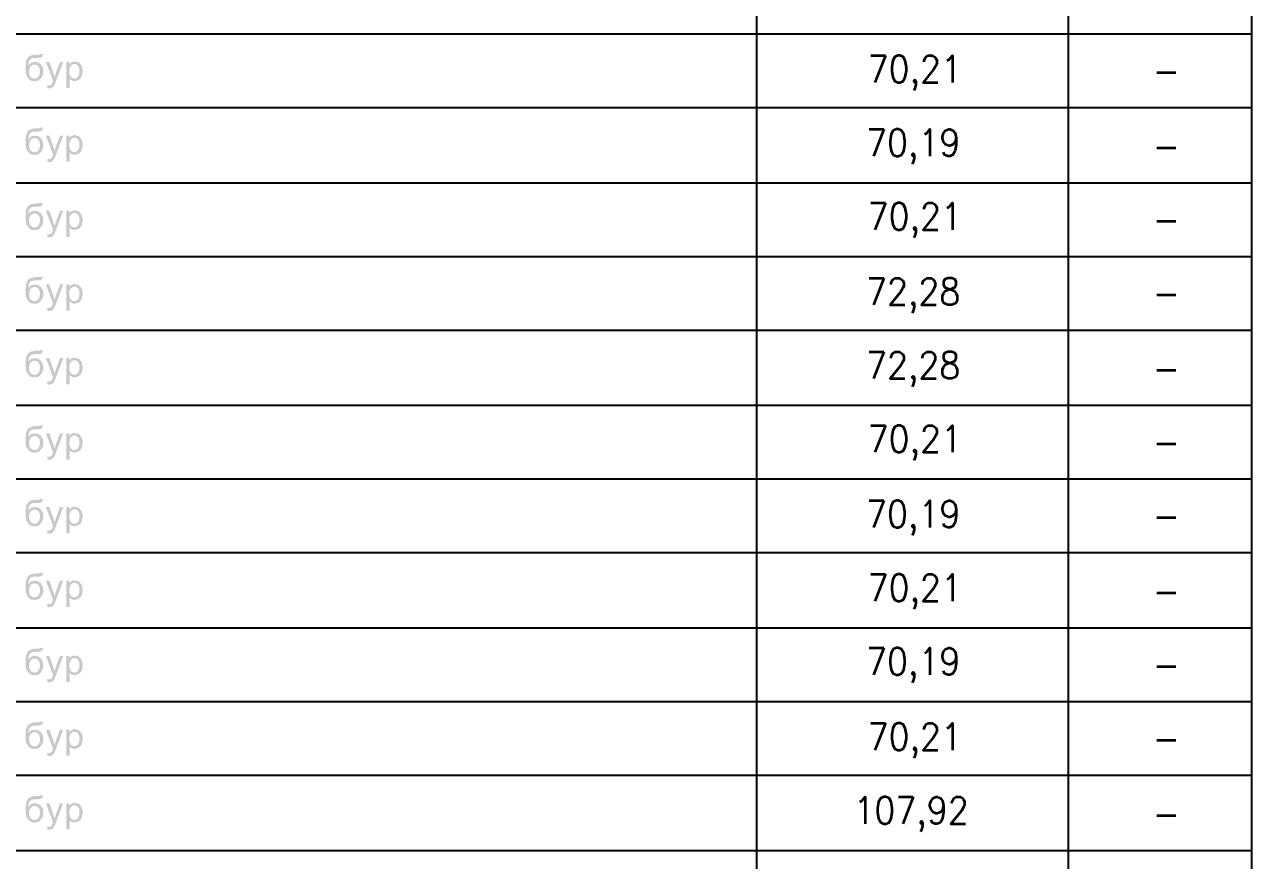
# Model space of a CAD drawing. Header units: millimetres. Extents: x 0 to 420, y 0 to 297.
# Drawn here: x 44.53 to 77.68, y 181.38 to 203.96 of the extents above; entities that cross this region are included whole.
import ezdxf

# ---------------------------------------------------------------- set-up
doc = ezdxf.new("R2010")
doc.units = ezdxf.units.MM
doc.layers.get('0').update_dxf_attribs({"linetype": 'CONTINUOUS'})
doc.styles.get("Standard").update_dxf_attribs({"font": 'STANDARD'})

msp = doc.modelspace()

# ---------------------------------------------------------------- hatches: boundary and pattern name
at = {"true_color": 0x0000fb}
h = msp.add_hatch(color=0, dxfattribs=at)
h.paths.add_polyline_path([(44.951554, 203.161745), (45.028173, 203.161194), (45.005022, 203.088984), (44.959822, 203.063077), (44.918757, 203.058874), (44.851233, 203.057565), (44.760765, 203.05226), (44.70461, 203.036619), (44.648386, 202.969922), (44.629093, 202.853064), (44.705712, 202.925825), (44.804931, 202.950078), (44.897122, 202.932715), (44.971949, 202.880625), (45.021559, 202.799183), (45.038095, 202.693763), (45.029551, 202.611908), (45.004471, 202.546589), (44.925647, 202.457843), (44.87149, 202.434278), (44.801624, 202.426424), (44.720182, 202.436759), (44.65941, 202.467765), (44.58224, 202.574701), (44.561914, 202.664066), (44.55523, 202.801801), (44.572249, 202.971369), (44.623581, 203.075204), (44.710811, 203.128052), (44.835248, 203.14576), (44.904701, 203.146311), (44.93612, 203.148516)], flags=0)
h.paths.add_polyline_path([(44.947144, 202.695968), (44.937636, 202.768591), (44.909111, 202.827157), (44.863566, 202.865604), (44.802726, 202.87842), (44.738578, 202.864847), (44.691381, 202.824401), (44.661891, 202.76108), (44.652244, 202.679983), (44.662993, 202.60109), (44.695239, 202.543281), (44.743539, 202.508072), (44.802175, 202.496428), (44.860535, 202.510071), (44.906906, 202.550998), (44.936947, 202.614595)], flags=0)
for points in [[(45.150799, 202.240664), (45.141428, 202.322244), (45.191038, 202.314527), (45.236789, 202.324449), (45.265452, 202.350907), (45.276269, 202.37392), (45.292461, 202.415951), (45.300178, 202.436897), (45.105599, 202.950078), (45.199306, 202.950078), (45.305691, 202.653524), (45.342622, 202.535013), (45.378451, 202.651871), (45.488143, 202.950078), (45.574684, 202.950078), (45.380105, 202.42918), (45.352062, 202.358004), (45.331046, 202.312873), (45.27813, 202.250035), (45.207023, 202.230191)], [(45.150799, 200.250997), (45.141428, 200.332577), (45.191038, 200.32486), (45.236789, 200.334782), (45.265452, 200.361241), (45.276269, 200.384254), (45.292461, 200.426284), (45.300178, 200.44723), (45.105599, 200.960412), (45.199306, 200.960412), (45.305691, 200.663858), (45.342622, 200.545346), (45.378451, 200.662204), (45.488143, 200.960412), (45.574684, 200.960412), (45.380105, 200.439513), (45.352062, 200.368337), (45.331046, 200.323207), (45.27813, 200.260368), (45.207023, 200.240524)], [(45.150799, 198.218997), (45.141428, 198.300577), (45.191038, 198.29286), (45.236789, 198.302782), (45.265452, 198.329241), (45.276269, 198.352254), (45.292461, 198.394284), (45.300178, 198.41523), (45.105599, 198.928412), (45.199306, 198.928412), (45.305691, 198.631858), (45.342622, 198.513346), (45.378451, 198.630204), (45.488143, 198.928412), (45.574684, 198.928412), (45.380105, 198.407513), (45.352062, 198.336337), (45.331046, 198.291207), (45.27813, 198.228368), (45.207023, 198.208524)], [(45.150799, 196.229331), (45.141428, 196.310911), (45.191038, 196.303194), (45.236789, 196.313116), (45.265452, 196.339574), (45.276269, 196.362587), (45.292461, 196.404617), (45.300178, 196.425563), (45.105599, 196.938745), (45.199306, 196.938745), (45.305691, 196.642191), (45.342622, 196.52368), (45.378451, 196.640537), (45.488143, 196.938745), (45.574684, 196.938745), (45.380105, 196.417846), (45.352062, 196.346671), (45.331046, 196.30154), (45.27813, 196.238701), (45.207023, 196.218858)], [(45.150799, 194.239664), (45.141428, 194.321244), (45.191038, 194.313527), (45.236789, 194.323449), (45.265452, 194.349907), (45.276269, 194.37292), (45.292461, 194.414951), (45.300178, 194.435897), (45.105599, 194.949078), (45.199306, 194.949078), (45.305691, 194.652524), (45.342622, 194.534013), (45.378451, 194.650871), (45.488143, 194.949078), (45.574684, 194.949078), (45.380105, 194.42818), (45.352062, 194.357004), (45.331046, 194.311873), (45.27813, 194.249035), (45.207023, 194.229191)], [(45.150799, 192.207664), (45.141428, 192.289244), (45.191038, 192.281527), (45.236789, 192.291449), (45.265452, 192.317907), (45.276269, 192.34092), (45.292461, 192.382951), (45.300178, 192.403897), (45.105599, 192.917078), (45.199306, 192.917078), (45.305691, 192.620524), (45.342622, 192.502013), (45.378451, 192.618871), (45.488143, 192.917078), (45.574684, 192.917078), (45.380105, 192.39618), (45.352062, 192.325004), (45.331046, 192.279873), (45.27813, 192.217035), (45.207023, 192.197191)], [(45.150799, 190.217998), (45.141428, 190.299577), (45.191038, 190.29186), (45.236789, 190.301782), (45.265452, 190.328241), (45.276269, 190.351254), (45.292461, 190.393284), (45.300178, 190.41423), (45.105599, 190.927412), (45.199306, 190.927412), (45.305691, 190.630858), (45.342622, 190.512346), (45.378451, 190.629204), (45.488143, 190.927412), (45.574684, 190.927412), (45.380105, 190.406513), (45.352062, 190.335337), (45.331046, 190.290207), (45.27813, 190.227368), (45.207023, 190.207524)], [(45.150799, 188.228331), (45.141428, 188.309911), (45.191038, 188.302194), (45.236789, 188.312116), (45.265452, 188.338574), (45.276269, 188.361587), (45.292461, 188.403617), (45.300178, 188.424563), (45.105599, 188.937745), (45.199306, 188.937745), (45.305691, 188.641191), (45.342622, 188.52268), (45.378451, 188.639537), (45.488143, 188.937745), (45.574684, 188.937745), (45.380105, 188.416846), (45.352062, 188.345671), (45.331046, 188.30054), (45.27813, 188.237702), (45.207023, 188.217858)], [(45.150799, 186.196331), (45.141428, 186.277911), (45.191038, 186.270194), (45.236789, 186.280116), (45.265452, 186.306574), (45.276269, 186.329587), (45.292461, 186.371617), (45.300178, 186.392563), (45.105599, 186.905745), (45.199306, 186.905745), (45.305691, 186.609191), (45.342622, 186.49068), (45.378451, 186.607537), (45.488143, 186.905745), (45.574684, 186.905745), (45.380105, 186.384846), (45.352062, 186.313671), (45.331046, 186.26854), (45.27813, 186.205702), (45.207023, 186.185858)], [(45.150799, 184.206664), (45.141428, 184.288244), (45.191038, 184.280527), (45.236789, 184.290449), (45.265452, 184.316907), (45.276269, 184.33992), (45.292461, 184.381951), (45.300178, 184.402897), (45.105599, 184.916078), (45.199306, 184.916078), (45.305691, 184.619524), (45.342622, 184.501013), (45.378451, 184.617871), (45.488143, 184.916078), (45.574684, 184.916078), (45.380105, 184.39518), (45.352062, 184.324004), (45.331046, 184.278873), (45.27813, 184.216035), (45.207023, 184.196191)], [(45.150799, 182.216998), (45.141428, 182.298577), (45.191038, 182.29086), (45.236789, 182.300782), (45.265452, 182.327241), (45.276269, 182.350254), (45.292461, 182.392284), (45.300178, 182.41323), (45.105599, 182.926412), (45.199306, 182.926412), (45.305691, 182.629858), (45.342622, 182.511346), (45.378451, 182.628204), (45.488143, 182.926412), (45.574684, 182.926412), (45.380105, 182.405513), (45.352062, 182.334337), (45.331046, 182.289207), (45.27813, 182.226368), (45.207023, 182.206524)]]:
    msp.add_hatch(color=0, dxfattribs=at).paths.add_polyline_path(points, flags=0)
h = msp.add_hatch(color=0, dxfattribs=at)
h.paths.add_polyline_path([(45.65944, 202.241767), (45.65944, 202.950078), (45.738815, 202.950078), (45.738815, 202.883932), (45.801654, 202.94181), (45.887092, 202.961654), (46.002847, 202.92803), (46.078364, 202.832669), (46.104271, 202.698173), (46.076159, 202.55651), (46.041501, 202.500838), (45.994028, 202.460048), (45.881029, 202.426424), (45.802756, 202.444614), (45.746532, 202.490916), (45.746532, 202.241767)], flags=0)
h.paths.add_polyline_path([(45.738264, 202.691007), (45.748186, 202.604949), (45.777951, 202.544935), (45.822118, 202.509726), (45.874965, 202.498082), (45.928709, 202.510139), (45.974184, 202.546589), (46.00519, 202.609014), (46.015525, 202.698724), (46.005328, 202.783956), (45.975287, 202.844796), (45.930983, 202.881521), (45.878824, 202.893854), (45.826665, 202.880763), (45.780708, 202.84204), (45.748737, 202.778306)], flags=0)
h = msp.add_hatch(color=0, dxfattribs=at)
h.paths.add_polyline_path([(44.951554, 201.172078), (45.028173, 201.171527), (45.005022, 201.099318), (44.959822, 201.073411), (44.918757, 201.069208), (44.851233, 201.067899), (44.760765, 201.062593), (44.70461, 201.046952), (44.648386, 200.980255), (44.629093, 200.863398), (44.705712, 200.936158), (44.804931, 200.960412), (44.897122, 200.943048), (44.971949, 200.890958), (45.021559, 200.809516), (45.038095, 200.704096), (45.029551, 200.622241), (45.004471, 200.556922), (44.925647, 200.468176), (44.87149, 200.444612), (44.801624, 200.436757), (44.720182, 200.447092), (44.65941, 200.478098), (44.58224, 200.585034), (44.561914, 200.6744), (44.55523, 200.812135), (44.572249, 200.981702), (44.623581, 201.085537), (44.710811, 201.138385), (44.835248, 201.156093), (44.904701, 201.156644), (44.93612, 201.158849)], flags=0)
h.paths.add_polyline_path([(44.947144, 200.706301), (44.937636, 200.778924), (44.909111, 200.837491), (44.863566, 200.875938), (44.802726, 200.888754), (44.738578, 200.87518), (44.691381, 200.834734), (44.661891, 200.771414), (44.652244, 200.690316), (44.662993, 200.611423), (44.695239, 200.553615), (44.743539, 200.518406), (44.802175, 200.506761), (44.860535, 200.520404), (44.906906, 200.561332), (44.936947, 200.624928)], flags=0)
h = msp.add_hatch(color=0, dxfattribs=at)
h.paths.add_polyline_path([(45.65944, 200.2521), (45.65944, 200.960412), (45.738815, 200.960412), (45.738815, 200.894266), (45.801654, 200.952143), (45.887092, 200.971987), (46.002847, 200.938363), (46.078364, 200.843003), (46.104271, 200.708506), (46.076159, 200.566844), (46.041501, 200.511171), (45.994028, 200.470381), (45.881029, 200.436757), (45.802756, 200.454947), (45.746532, 200.501249), (45.746532, 200.2521)], flags=0)
h.paths.add_polyline_path([(45.738264, 200.70134), (45.748186, 200.615282), (45.777951, 200.555268), (45.822118, 200.520059), (45.874965, 200.508415), (45.928709, 200.520473), (45.974184, 200.556922), (46.00519, 200.619347), (46.015525, 200.709057), (46.005328, 200.794289), (45.975287, 200.855129), (45.930983, 200.891854), (45.878824, 200.904188), (45.826665, 200.891096), (45.780708, 200.852373), (45.748737, 200.788639)], flags=0)
h = msp.add_hatch(color=0, dxfattribs=at)
h.paths.add_polyline_path([(44.951554, 199.140078), (45.028173, 199.139527), (45.005022, 199.067318), (44.959822, 199.041411), (44.918757, 199.037208), (44.851233, 199.035899), (44.760765, 199.030593), (44.70461, 199.014952), (44.648386, 198.948255), (44.629093, 198.831398), (44.705712, 198.904158), (44.804931, 198.928412), (44.897122, 198.911048), (44.971949, 198.858958), (45.021559, 198.777516), (45.038095, 198.672096), (45.029551, 198.590241), (45.004471, 198.524922), (44.925647, 198.436176), (44.87149, 198.412612), (44.801624, 198.404757), (44.720182, 198.415092), (44.65941, 198.446098), (44.58224, 198.553034), (44.561914, 198.6424), (44.55523, 198.780135), (44.572249, 198.949702), (44.623581, 199.053537), (44.710811, 199.106385), (44.835248, 199.124093), (44.904701, 199.124644), (44.93612, 199.126849)], flags=0)
h.paths.add_polyline_path([(44.947144, 198.674301), (44.937636, 198.746924), (44.909111, 198.805491), (44.863566, 198.843938), (44.802726, 198.856754), (44.738578, 198.84318), (44.691381, 198.802734), (44.661891, 198.739414), (44.652244, 198.658316), (44.662993, 198.579423), (44.695239, 198.521615), (44.743539, 198.486406), (44.802175, 198.474761), (44.860535, 198.488404), (44.906906, 198.529332), (44.936947, 198.592928)], flags=0)
h = msp.add_hatch(color=0, dxfattribs=at)
h.paths.add_polyline_path([(45.65944, 198.2201), (45.65944, 198.928412), (45.738815, 198.928412), (45.738815, 198.862266), (45.801654, 198.920143), (45.887092, 198.939987), (46.002847, 198.906363), (46.078364, 198.811003), (46.104271, 198.676506), (46.076159, 198.534844), (46.041501, 198.479171), (45.994028, 198.438381), (45.881029, 198.404757), (45.802756, 198.422947), (45.746532, 198.469249), (45.746532, 198.2201)], flags=0)
h.paths.add_polyline_path([(45.738264, 198.66934), (45.748186, 198.583282), (45.777951, 198.523268), (45.822118, 198.488059), (45.874965, 198.476415), (45.928709, 198.488473), (45.974184, 198.524922), (46.00519, 198.587347), (46.015525, 198.677057), (46.005328, 198.762289), (45.975287, 198.823129), (45.930983, 198.859854), (45.878824, 198.872188), (45.826665, 198.859096), (45.780708, 198.820373), (45.748737, 198.756639)], flags=0)
h = msp.add_hatch(color=0, dxfattribs=at)
h.paths.add_polyline_path([(44.951554, 197.150412), (45.028173, 197.14986), (45.005022, 197.077651), (44.959822, 197.051744), (44.918757, 197.047541), (44.851233, 197.046232), (44.760765, 197.040926), (44.70461, 197.025286), (44.648386, 196.958589), (44.629093, 196.841731), (44.705712, 196.914491), (44.804931, 196.938745), (44.897122, 196.921382), (44.971949, 196.869292), (45.021559, 196.78785), (45.038095, 196.68243), (45.029551, 196.600574), (45.004471, 196.535255), (44.925647, 196.44651), (44.87149, 196.422945), (44.801624, 196.41509), (44.720182, 196.425426), (44.65941, 196.456432), (44.58224, 196.563367), (44.561914, 196.652733), (44.55523, 196.790468), (44.572249, 196.960036), (44.623581, 197.063871), (44.710811, 197.116719), (44.835248, 197.134426), (44.904701, 197.134978), (44.93612, 197.137182)], flags=0)
h.paths.add_polyline_path([(44.947144, 196.684635), (44.937636, 196.757257), (44.909111, 196.815824), (44.863566, 196.854271), (44.802726, 196.867087), (44.738578, 196.853513), (44.691381, 196.813068), (44.661891, 196.749747), (44.652244, 196.668649), (44.662993, 196.589757), (44.695239, 196.531948), (44.743539, 196.496739), (44.802175, 196.485095), (44.860535, 196.498737), (44.906906, 196.539665), (44.936947, 196.603261)], flags=0)
h = msp.add_hatch(color=0, dxfattribs=at)
h.paths.add_polyline_path([(45.65944, 196.230433), (45.65944, 196.938745), (45.738815, 196.938745), (45.738815, 196.872599), (45.801654, 196.930477), (45.887092, 196.95032), (46.002847, 196.916696), (46.078364, 196.821336), (46.104271, 196.686839), (46.076159, 196.545177), (46.041501, 196.489504), (45.994028, 196.448714), (45.881029, 196.41509), (45.802756, 196.43328), (45.746532, 196.479583), (45.746532, 196.230433)], flags=0)
h.paths.add_polyline_path([(45.738264, 196.679674), (45.748186, 196.593615), (45.777951, 196.533602), (45.822118, 196.498393), (45.874965, 196.486748), (45.928709, 196.498806), (45.974184, 196.535255), (46.00519, 196.59768), (46.015525, 196.687391), (46.005328, 196.772622), (45.975287, 196.833463), (45.930983, 196.870187), (45.878824, 196.882521), (45.826665, 196.86943), (45.780708, 196.830707), (45.748737, 196.766972)], flags=0)
h = msp.add_hatch(color=0, dxfattribs=at)
h.paths.add_polyline_path([(44.951554, 195.160745), (45.028173, 195.160194), (45.005022, 195.087984), (44.959822, 195.062077), (44.918757, 195.057874), (44.851233, 195.056565), (44.760765, 195.05126), (44.70461, 195.035619), (44.648386, 194.968922), (44.629093, 194.852064), (44.705712, 194.924825), (44.804931, 194.949078), (44.897122, 194.931715), (44.971949, 194.879625), (45.021559, 194.798183), (45.038095, 194.692763), (45.029551, 194.610908), (45.004471, 194.545589), (44.925647, 194.456843), (44.87149, 194.433279), (44.801624, 194.425424), (44.720182, 194.435759), (44.65941, 194.466765), (44.58224, 194.573701), (44.561914, 194.663066), (44.55523, 194.800801), (44.572249, 194.970369), (44.623581, 195.074204), (44.710811, 195.127052), (44.835248, 195.14476), (44.904701, 195.145311), (44.93612, 195.147516)], flags=0)
h.paths.add_polyline_path([(44.947144, 194.694968), (44.937636, 194.767591), (44.909111, 194.826157), (44.863566, 194.864604), (44.802726, 194.87742), (44.738578, 194.863847), (44.691381, 194.823401), (44.661891, 194.76008), (44.652244, 194.678983), (44.662993, 194.60009), (44.695239, 194.542281), (44.743539, 194.507072), (44.802175, 194.495428), (44.860535, 194.509071), (44.906906, 194.549998), (44.936947, 194.613595)], flags=0)
h = msp.add_hatch(color=0, dxfattribs=at)
h.paths.add_polyline_path([(45.65944, 194.240767), (45.65944, 194.949078), (45.738815, 194.949078), (45.738815, 194.882932), (45.801654, 194.94081), (45.887092, 194.960654), (46.002847, 194.92703), (46.078364, 194.831669), (46.104271, 194.697173), (46.076159, 194.555511), (46.041501, 194.499838), (45.994028, 194.459048), (45.881029, 194.425424), (45.802756, 194.443614), (45.746532, 194.489916), (45.746532, 194.240767)], flags=0)
h.paths.add_polyline_path([(45.738264, 194.690007), (45.748186, 194.603949), (45.777951, 194.543935), (45.822118, 194.508726), (45.874965, 194.497082), (45.928709, 194.50914), (45.974184, 194.545589), (46.00519, 194.608014), (46.015525, 194.697724), (46.005328, 194.782956), (45.975287, 194.843796), (45.930983, 194.880521), (45.878824, 194.892854), (45.826665, 194.879763), (45.780708, 194.84104), (45.748737, 194.777306)], flags=0)
h = msp.add_hatch(color=0, dxfattribs=at)
h.paths.add_polyline_path([(44.951554, 193.128745), (45.028173, 193.128194), (45.005022, 193.055984), (44.959822, 193.030077), (44.918757, 193.025874), (44.851233, 193.024565), (44.760765, 193.01926), (44.70461, 193.003619), (44.648386, 192.936922), (44.629093, 192.820064), (44.705712, 192.892825), (44.804931, 192.917078), (44.897122, 192.899715), (44.971949, 192.847625), (45.021559, 192.766183), (45.038095, 192.660763), (45.029551, 192.578908), (45.004471, 192.513589), (44.925647, 192.424843), (44.87149, 192.401279), (44.801624, 192.393424), (44.720182, 192.403759), (44.65941, 192.434765), (44.58224, 192.541701), (44.561914, 192.631066), (44.55523, 192.768801), (44.572249, 192.938369), (44.623581, 193.042204), (44.710811, 193.095052), (44.835248, 193.11276), (44.904701, 193.113311), (44.93612, 193.115516)], flags=0)
h.paths.add_polyline_path([(44.947144, 192.662968), (44.937636, 192.735591), (44.909111, 192.794157), (44.863566, 192.832604), (44.802726, 192.84542), (44.738578, 192.831847), (44.691381, 192.791401), (44.661891, 192.72808), (44.652244, 192.646983), (44.662993, 192.56809), (44.695239, 192.510281), (44.743539, 192.475072), (44.802175, 192.463428), (44.860535, 192.477071), (44.906906, 192.517998), (44.936947, 192.581595)], flags=0)
h = msp.add_hatch(color=0, dxfattribs=at)
h.paths.add_polyline_path([(45.65944, 192.208767), (45.65944, 192.917078), (45.738815, 192.917078), (45.738815, 192.850932), (45.801654, 192.90881), (45.887092, 192.928654), (46.002847, 192.89503), (46.078364, 192.799669), (46.104271, 192.665173), (46.076159, 192.523511), (46.041501, 192.467838), (45.994028, 192.427048), (45.881029, 192.393424), (45.802756, 192.411614), (45.746532, 192.457916), (45.746532, 192.208767)], flags=0)
h.paths.add_polyline_path([(45.738264, 192.658007), (45.748186, 192.571949), (45.777951, 192.511935), (45.822118, 192.476726), (45.874965, 192.465082), (45.928709, 192.47714), (45.974184, 192.513589), (46.00519, 192.576014), (46.015525, 192.665724), (46.005328, 192.750956), (45.975287, 192.811796), (45.930983, 192.848521), (45.878824, 192.860854), (45.826665, 192.847763), (45.780708, 192.80904), (45.748737, 192.745306)], flags=0)
h = msp.add_hatch(color=0, dxfattribs=at)
h.paths.add_polyline_path([(44.951554, 191.139078), (45.028173, 191.138527), (45.005022, 191.066318), (44.959822, 191.040411), (44.918757, 191.036208), (44.851233, 191.034899), (44.760765, 191.029593), (44.70461, 191.013952), (44.648386, 190.947255), (44.629093, 190.830398), (44.705712, 190.903158), (44.804931, 190.927412), (44.897122, 190.910048), (44.971949, 190.857958), (45.021559, 190.776516), (45.038095, 190.671096), (45.029551, 190.589241), (45.004471, 190.523922), (44.925647, 190.435176), (44.87149, 190.411612), (44.801624, 190.403757), (44.720182, 190.414092), (44.65941, 190.445098), (44.58224, 190.552034), (44.561914, 190.6414), (44.55523, 190.779135), (44.572249, 190.948702), (44.623581, 191.052537), (44.710811, 191.105385), (44.835248, 191.123093), (44.904701, 191.123644), (44.93612, 191.125849)], flags=0)
h.paths.add_polyline_path([(44.947144, 190.673301), (44.937636, 190.745924), (44.909111, 190.804491), (44.863566, 190.842938), (44.802726, 190.855754), (44.738578, 190.84218), (44.691381, 190.801734), (44.661891, 190.738414), (44.652244, 190.657316), (44.662993, 190.578423), (44.695239, 190.520615), (44.743539, 190.485406), (44.802175, 190.473761), (44.860535, 190.487404), (44.906906, 190.528332), (44.936947, 190.591928)], flags=0)
h = msp.add_hatch(color=0, dxfattribs=at)
h.paths.add_polyline_path([(45.65944, 190.2191), (45.65944, 190.927412), (45.738815, 190.927412), (45.738815, 190.861266), (45.801654, 190.919143), (45.887092, 190.938987), (46.002847, 190.905363), (46.078364, 190.810003), (46.104271, 190.675506), (46.076159, 190.533844), (46.041501, 190.478171), (45.994028, 190.437381), (45.881029, 190.403757), (45.802756, 190.421947), (45.746532, 190.468249), (45.746532, 190.2191)], flags=0)
h.paths.add_polyline_path([(45.738264, 190.66834), (45.748186, 190.582282), (45.777951, 190.522268), (45.822118, 190.487059), (45.874965, 190.475415), (45.928709, 190.487473), (45.974184, 190.523922), (46.00519, 190.586347), (46.015525, 190.676057), (46.005328, 190.761289), (45.975287, 190.822129), (45.930983, 190.858854), (45.878824, 190.871188), (45.826665, 190.858096), (45.780708, 190.819373), (45.748737, 190.755639)], flags=0)
h = msp.add_hatch(color=0, dxfattribs=at)
h.paths.add_polyline_path([(44.951554, 189.149412), (45.028173, 189.14886), (45.005022, 189.076651), (44.959822, 189.050744), (44.918757, 189.046541), (44.851233, 189.045232), (44.760765, 189.039926), (44.70461, 189.024286), (44.648386, 188.957589), (44.629093, 188.840731), (44.705712, 188.913491), (44.804931, 188.937745), (44.897122, 188.920382), (44.971949, 188.868292), (45.021559, 188.78685), (45.038095, 188.68143), (45.029551, 188.599574), (45.004471, 188.534255), (44.925647, 188.44551), (44.87149, 188.421945), (44.801624, 188.41409), (44.720182, 188.424426), (44.65941, 188.455432), (44.58224, 188.562367), (44.561914, 188.651733), (44.55523, 188.789468), (44.572249, 188.959036), (44.623581, 189.062871), (44.710811, 189.115719), (44.835248, 189.133426), (44.904701, 189.133978), (44.93612, 189.136182)], flags=0)
h.paths.add_polyline_path([(44.947144, 188.683635), (44.937636, 188.756257), (44.909111, 188.814824), (44.863566, 188.853271), (44.802726, 188.866087), (44.738578, 188.852513), (44.691381, 188.812068), (44.661891, 188.748747), (44.652244, 188.667649), (44.662993, 188.588757), (44.695239, 188.530948), (44.743539, 188.495739), (44.802175, 188.484095), (44.860535, 188.497737), (44.906906, 188.538665), (44.936947, 188.602262)], flags=0)
h = msp.add_hatch(color=0, dxfattribs=at)
h.paths.add_polyline_path([(45.65944, 188.229433), (45.65944, 188.937745), (45.738815, 188.937745), (45.738815, 188.871599), (45.801654, 188.929477), (45.887092, 188.94932), (46.002847, 188.915696), (46.078364, 188.820336), (46.104271, 188.68584), (46.076159, 188.544177), (46.041501, 188.488504), (45.994028, 188.447715), (45.881029, 188.41409), (45.802756, 188.43228), (45.746532, 188.478583), (45.746532, 188.229433)], flags=0)
h.paths.add_polyline_path([(45.738264, 188.678674), (45.748186, 188.592615), (45.777951, 188.532602), (45.822118, 188.497393), (45.874965, 188.485748), (45.928709, 188.497806), (45.974184, 188.534255), (46.00519, 188.59668), (46.015525, 188.686391), (46.005328, 188.771622), (45.975287, 188.832463), (45.930983, 188.869188), (45.878824, 188.881521), (45.826665, 188.86843), (45.780708, 188.829707), (45.748737, 188.765972)], flags=0)
h = msp.add_hatch(color=0, dxfattribs=at)
h.paths.add_polyline_path([(44.951554, 187.117412), (45.028173, 187.11686), (45.005022, 187.044651), (44.959822, 187.018744), (44.918757, 187.014541), (44.851233, 187.013232), (44.760765, 187.007926), (44.70461, 186.992286), (44.648386, 186.925589), (44.629093, 186.808731), (44.705712, 186.881491), (44.804931, 186.905745), (44.897122, 186.888382), (44.971949, 186.836292), (45.021559, 186.75485), (45.038095, 186.64943), (45.029551, 186.567574), (45.004471, 186.502255), (44.925647, 186.41351), (44.87149, 186.389945), (44.801624, 186.38209), (44.720182, 186.392426), (44.65941, 186.423432), (44.58224, 186.530367), (44.561914, 186.619733), (44.55523, 186.757468), (44.572249, 186.927036), (44.623581, 187.030871), (44.710811, 187.083719), (44.835248, 187.101426), (44.904701, 187.101978), (44.93612, 187.104182)], flags=0)
h.paths.add_polyline_path([(44.947144, 186.651635), (44.937636, 186.724257), (44.909111, 186.782824), (44.863566, 186.821271), (44.802726, 186.834087), (44.738578, 186.820513), (44.691381, 186.780068), (44.661891, 186.716747), (44.652244, 186.635649), (44.662993, 186.556757), (44.695239, 186.498948), (44.743539, 186.463739), (44.802175, 186.452095), (44.860535, 186.465737), (44.906906, 186.506665), (44.936947, 186.570262)], flags=0)
h = msp.add_hatch(color=0, dxfattribs=at)
h.paths.add_polyline_path([(45.65944, 186.197433), (45.65944, 186.905745), (45.738815, 186.905745), (45.738815, 186.839599), (45.801654, 186.897477), (45.887092, 186.91732), (46.002847, 186.883696), (46.078364, 186.788336), (46.104271, 186.65384), (46.076159, 186.512177), (46.041501, 186.456504), (45.994028, 186.415715), (45.881029, 186.38209), (45.802756, 186.400281), (45.746532, 186.446583), (45.746532, 186.197433)], flags=0)
h.paths.add_polyline_path([(45.738264, 186.646674), (45.748186, 186.560615), (45.777951, 186.500602), (45.822118, 186.465393), (45.874965, 186.453748), (45.928709, 186.465806), (45.974184, 186.502255), (46.00519, 186.56468), (46.015525, 186.654391), (46.005328, 186.739622), (45.975287, 186.800463), (45.930983, 186.837188), (45.878824, 186.849521), (45.826665, 186.83643), (45.780708, 186.797707), (45.748737, 186.733972)], flags=0)
h = msp.add_hatch(color=0, dxfattribs=at)
h.paths.add_polyline_path([(44.951554, 185.127745), (45.028173, 185.127194), (45.005022, 185.054985), (44.959822, 185.029077), (44.918757, 185.024874), (44.851233, 185.023565), (44.760765, 185.01826), (44.70461, 185.002619), (44.648386, 184.935922), (44.629093, 184.819064), (44.705712, 184.891825), (44.804931, 184.916078), (44.897122, 184.898715), (44.971949, 184.846625), (45.021559, 184.765183), (45.038095, 184.659763), (45.029551, 184.577908), (45.004471, 184.512589), (44.925647, 184.423843), (44.87149, 184.400279), (44.801624, 184.392424), (44.720182, 184.402759), (44.65941, 184.433765), (44.58224, 184.540701), (44.561914, 184.630066), (44.55523, 184.767801), (44.572249, 184.937369), (44.623581, 185.041204), (44.710811, 185.094052), (44.835248, 185.11176), (44.904701, 185.112311), (44.93612, 185.114516)], flags=0)
h.paths.add_polyline_path([(44.947144, 184.661968), (44.937636, 184.734591), (44.909111, 184.793157), (44.863566, 184.831605), (44.802726, 184.84442), (44.738578, 184.830847), (44.691381, 184.790401), (44.661891, 184.72708), (44.652244, 184.645983), (44.662993, 184.56709), (44.695239, 184.509281), (44.743539, 184.474073), (44.802175, 184.462428), (44.860535, 184.476071), (44.906906, 184.516998), (44.936947, 184.580595)], flags=0)
h = msp.add_hatch(color=0, dxfattribs=at)
h.paths.add_polyline_path([(45.65944, 184.207767), (45.65944, 184.916078), (45.738815, 184.916078), (45.738815, 184.849932), (45.801654, 184.90781), (45.887092, 184.927654), (46.002847, 184.89403), (46.078364, 184.798669), (46.104271, 184.664173), (46.076159, 184.522511), (46.041501, 184.466838), (45.994028, 184.426048), (45.881029, 184.392424), (45.802756, 184.410614), (45.746532, 184.456916), (45.746532, 184.207767)], flags=0)
h.paths.add_polyline_path([(45.738264, 184.657007), (45.748186, 184.570949), (45.777951, 184.510935), (45.822118, 184.475726), (45.874965, 184.464082), (45.928709, 184.47614), (45.974184, 184.512589), (46.00519, 184.575014), (46.015525, 184.664724), (46.005328, 184.749956), (45.975287, 184.810796), (45.930983, 184.847521), (45.878824, 184.859854), (45.826665, 184.846763), (45.780708, 184.80804), (45.748737, 184.744306)], flags=0)
h = msp.add_hatch(color=0, dxfattribs=at)
h.paths.add_polyline_path([(44.951554, 183.138078), (45.028173, 183.137527), (45.005022, 183.065318), (44.959822, 183.039411), (44.918757, 183.035208), (44.851233, 183.033899), (44.760765, 183.028593), (44.70461, 183.012952), (44.648386, 182.946255), (44.629093, 182.829398), (44.705712, 182.902158), (44.804931, 182.926412), (44.897122, 182.909048), (44.971949, 182.856958), (45.021559, 182.775516), (45.038095, 182.670096), (45.029551, 182.588241), (45.004471, 182.522922), (44.925647, 182.434176), (44.87149, 182.410612), (44.801624, 182.402757), (44.720182, 182.413092), (44.65941, 182.444098), (44.58224, 182.551034), (44.561914, 182.6404), (44.55523, 182.778135), (44.572249, 182.947702), (44.623581, 183.051537), (44.710811, 183.104385), (44.835248, 183.122093), (44.904701, 183.122644), (44.93612, 183.124849)], flags=0)
h.paths.add_polyline_path([(44.947144, 182.672301), (44.937636, 182.744924), (44.909111, 182.803491), (44.863566, 182.841938), (44.802726, 182.854754), (44.738578, 182.84118), (44.691381, 182.800735), (44.661891, 182.737414), (44.652244, 182.656316), (44.662993, 182.577423), (44.695239, 182.519615), (44.743539, 182.484406), (44.802175, 182.472761), (44.860535, 182.486404), (44.906906, 182.527332), (44.936947, 182.590928)], flags=0)
h = msp.add_hatch(color=0, dxfattribs=at)
h.paths.add_polyline_path([(45.65944, 182.2181), (45.65944, 182.926412), (45.738815, 182.926412), (45.738815, 182.860266), (45.801654, 182.918143), (45.887092, 182.937987), (46.002847, 182.904363), (46.078364, 182.809003), (46.104271, 182.674506), (46.076159, 182.532844), (46.041501, 182.477171), (45.994028, 182.436381), (45.881029, 182.402757), (45.802756, 182.420947), (45.746532, 182.467249), (45.746532, 182.2181)], flags=0)
h.paths.add_polyline_path([(45.738264, 182.66734), (45.748186, 182.581282), (45.777951, 182.521268), (45.822118, 182.486059), (45.874965, 182.474415), (45.928709, 182.486473), (45.974184, 182.522922), (46.00519, 182.585347), (46.015525, 182.675057), (46.005328, 182.760289), (45.975287, 182.821129), (45.930983, 182.857854), (45.878824, 182.870188), (45.826665, 182.857096), (45.780708, 182.818373), (45.748737, 182.754639)], flags=0)

# ---------------------------------------------------------------- linework, layer by layer
at = {"color": 0, "true_color": 0x000007}
for points in [[(64.304335, 256.116666), (64.304335, 49.403)], [(72.728668, 256.116666), (72.728668, 49.403)], [(77.681668, 256.116666), (77.681668, 49.403)], [(28.913668, 203.707999), (77.681668, 203.707999)], [(28.913668, 201.718333), (77.681668, 201.718333)], [(28.913668, 199.686333), (77.681668, 199.686333)], [(28.913668, 197.696666), (77.681668, 197.696666)], [(28.913668, 195.706999), (77.681668, 195.706999)], [(28.913668, 193.674999), (77.681668, 193.674999)], [(28.913668, 191.685333), (77.681668, 191.685333)], [(28.913668, 189.695666), (77.681668, 189.695666)], [(28.913668, 187.663666), (77.681668, 187.663666)], [(28.913668, 185.673999), (77.681668, 185.673999)], [(28.913668, 183.684333), (77.681668, 183.684333)], [(28.913668, 181.652333), (77.681668, 181.652333)]]:
    msp.add_lwpolyline(points, dxfattribs=at)

# ---------------------------------------------------------------- texts
at = {"color": 0, "true_color": 0x0000fb, "char_height": 0.724708, "attachment_point": 1}
for s, insert, width in [('70,21', (67.31, 203.120373), 2.1338625), ('-', (75.014672, 203.078041), 0.32209244), ('70,19', (67.267668, 201.13071), 2.1338625), ('-', (75.014672, 201.046038), 0.32209244), ('70,21', (67.31, 199.141038), 2.1338625), ('-', (75.014672, 199.056375), 0.32209244), ('72,28', (67.267668, 197.109043), 2.29490876), ('-', (75.014672, 197.066712), 0.32209244), ('72,28', (67.267668, 195.119371), 2.29490876), ('-', (75.014672, 195.034708), 0.32209244), ('70,21', (67.31, 193.129708), 2.1338625), ('-', (75.014672, 193.045045), 0.32209244), ('70,19', (67.267668, 191.097705), 2.1338625), ('-', (75.014672, 191.055373), 0.32209244), ('70,21', (67.31, 189.108041), 2.1338625), ('-', (75.014672, 189.023378), 0.32209244), ('70,19', (67.267668, 187.118378), 2.1338625), ('-', (75.014672, 187.033706), 0.32209244), ('70,21', (67.31, 185.086375), 2.1338625), ('-', (75.014672, 185.044043), 0.32209244), ('107,92', (66.929003, 183.096712), 2.69752431), ('-', (75.014672, 183.01204), 0.32209244)]:
    msp.add_mtext(s, dxfattribs=dict(at, insert=insert, width=width))

doc.saveas('drawing.dxf')
